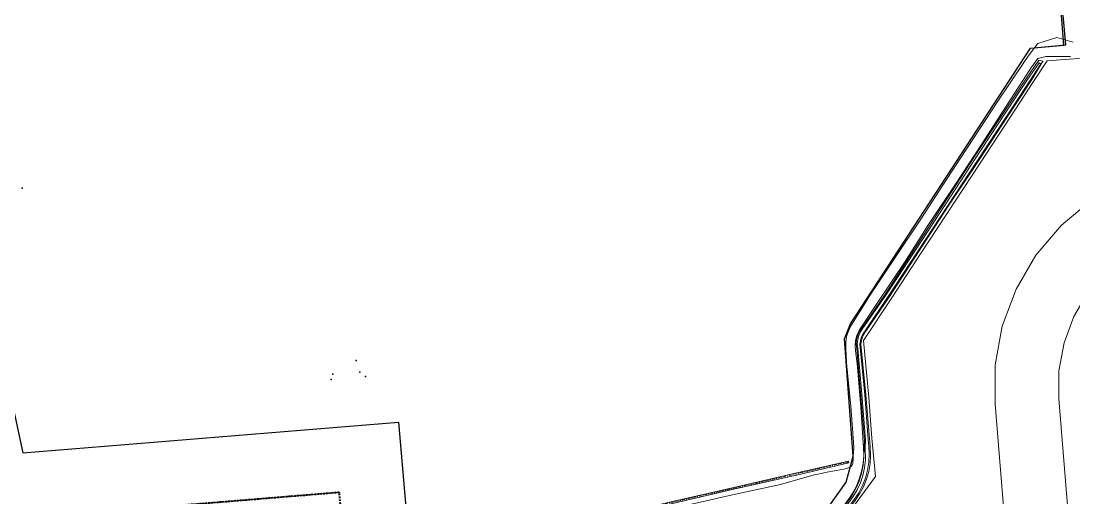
# Model space of a CAD drawing. Header units: metres. Extents: x -703672 to 3951284, y -4124475 to 4104628.
# Drawn here: x 327693.8 to 328178.7, y 4103983 to 4104202.8 of the extents above; entities that cross this region are included whole.
import ezdxf

# ---------------------------------------------------------------- set-up
doc = ezdxf.new("R2010")
doc.units = ezdxf.units.M
doc.header["$MEASUREMENT"] = 0
doc.linetypes.add('DGN Style 2', pattern=[1.3283826688107345, 0.7970296012864407, -0.5313530675242938])
doc.linetypes.add('DGN Style 7', pattern=[2.6567653376214695, 1.195544401929661, -0.5313530675242938, 0.3985148006432204, -0.5313530675242938])
for name, color, linetype, lineweight in [('C-ANNO-TEXT', 7, 'Continuous', 25), ('C-PROP-CONS(Alpha)', 7, 'DGN Style 2', 40), ('C-RUNW-EDGE', 7, 'Continuous', 0), ('V-DTCH-CNTR', 252, 'DGN Style 7', 0), ('V-DTCH-TOP~', 252, 'Continuous', 0), ('V-PVMT-GRVL', 9, 'Continuous', 0), ('V-SITE-FENC', 251, 'FENCE', 0)]:
    doc.layers.add(name, color=color, linetype=linetype, lineweight=lineweight)
doc.layers.add('GPS_Point', color=7, linetype='Continuous')
doc.linetypes.add('FENCE', pattern='A,0.1,-0.01302,[7,dgnlstyle-tsaec.shx,S=0.0001240079365079365,R=0,X=0,Y=0],-0.01302', length=0.12604)

msp = doc.modelspace()

# ---------------------------------------------------------------- linework, layer by layer
at = {"layer": 'C-ANNO-TEXT', "color": 251, "lineweight": 30, "ltscale": 0.6, "elevation": 8.129185709809853}
for points in [[(328148.5222766129, 4104316.835999697), (327636.2924083, 4104274.837372858), (327694.6042840966, 4104003.792685883), (327867.5857724902, 4104017.971496408), (327888.7489738908, 4103772.075253479), (327930.1480395671, 4103772.347375909), (327991.377388112, 4103778.205533828), (328030.9897292816, 4103774.983627418), (328020.397414019, 4103909.701128297), (328021.6175381817, 4103915.716495383), (328024.0348773939, 4103920.166228428), (328073.8161843045, 4103990.316554586), (328076.9767566926, 4104002.336634), (328073.070574273, 4104056.320837132), (328075.746113692, 4104063.261209204), (328158.6543382432, 4104190.301327689), (328175.0174822973, 4104191.778596146), (328167.5720498138, 4104274.248836152), (328151.9951939788, 4104274.479090938)], [(328148.5268188755, 4104316.780600681), (327636.2924083, 4104274.837372858), (327694.6042840966, 4104003.792685883), (327867.5857724902, 4104017.971496408), (327888.7489738908, 4103772.075253479), (327930.8145552425, 4103772.351757019), (327991.377388112, 4103778.205533828), (328030.9897292816, 4103774.983627418), (328020.397414019, 4103909.701128297), (328021.6175381817, 4103915.716495383), (328023.610856816, 4103919.385709762), (328073.8161843045, 4103990.316554586), (328076.9767566926, 4104002.336634), (328073.070574273, 4104056.320837132), (328075.746113692, 4104063.261209204), (328158.6543382432, 4104190.301327689), (328174.0894228251, 4104191.694810721), (328167.5720498138, 4104274.248836152), (328151.9951939788, 4104274.479090938)]]:
    msp.add_lwpolyline(points, close=True, dxfattribs=at)
at = {"layer": 'C-ANNO-TEXT', "color": 4, "lineweight": -2, "ltscale": 0.6, "elevation": 8.129185709809853}
msp.add_lwpolyline([(327695.9420619048, 4103973.801729149), (327840.2582779076, 4103985.630927183)], dxfattribs=at)
at = {"layer": 'C-PROP-CONS(Alpha)', "color": 9, "transparency": 33554661, "flags": 128}
msp.add_lwpolyline([(328051.3527000129, 4102748.37939936), (328033.3155557459, 4102763.759859016), (328008.635876491, 4102785.194791595), (328001.0587122234, 4102791.754994317), (327978.7635198684, 4102811.492673358), (327966.1439298082, 4102822.81362133), (327961.8799502737, 4102829.347595384), (327957.057644274, 4102838.760785415), (327950.9142166439, 4102852.447486374), (327944.9108842695, 4102882.46314165), (327922.9503158275, 4102979.617200589), (327922.1960612735, 4102984.074704956), (327896.895254712, 4103096.805002357), (327873.602682129, 4103197.996084934), (327970.2778919048, 4103222.03458913), (327945.2853782952, 4103305.343080384), (327930.2819876203, 4103330.564998057), (327883.5789010234, 4103409.045375251), (327883.5789010235, 4103409.045375251), (327870.9613363898, 4103413.475533437), (327831.8293273544, 4103476.306306486), (327799.6734495071, 4103521.613691107), (327806.6592676204, 4103526.955593927), (327784.9216440988, 4103571.617824119), (327626.2738909589, 4103555.289453546), (327612.5795421994, 4103537.316554541), (327610.912267143, 4103605.482858766), (327464.3899750119, 4103600.408329677), (327376.9287606052, 4103410.137822579), (327521.4700117525, 4103346.727226583), (327528.8281654069, 4103347.647212733), (327568.3287292437, 4103211.27215154), (327234.5934998402, 4103358.397358307), (327245.9429127203, 4103450.162797557), (327247.4057606828, 4103462.282137395), (327240.1466832621, 4103465.304146356), (327209.4846702361, 4103470.912804143), (327163.5775247305, 4103479.173001934), (327097.1773292364, 4103490.791457197), (327094.8037589096, 4103490.336329404), (327087.5669605479, 4103491.465917642), (327077.449539086, 4103494.95888159), (327074.0302851388, 4103496.139353393), (327072.3445527111, 4103496.70369043), (327040.4265800085, 4103507.290822693), (327024.6254833043, 4103509.746641063), (327005.0554566061, 4103511.621346213), (326997.3663593705, 4103513.401218432), (326987.1858611336, 4103509.176851866), (326924.9401869376, 4103516.679666858), (326868.1898380349, 4103514.452095245, -0.4874798272826256), (326842.7291952347, 4103544.504835935), (326855.8128268328, 4103607.653487044), (326872.3549334486, 4103674.829124694), (326885.7849688843, 4103716.963841686), (326897.1820855098, 4103756.392376348), (326911.8079730987, 4103792.562866542), (326942.7784593481, 4103859.495280759), (326985.0309523789, 4103937.170100313), (327038.3759761521, 4104017.339902852), (327049.9699591843, 4104031.93014326), (327093.2772874826, 4104085.216318096), (327121.0561478767, 4104115.05712215), (327147.4927338528, 4104141.109056442), (327201.0579048989, 4104189.950156559), (327247.8236230445, 4104227.241544621), (327274.2756034104, 4104246.458416275), (327310.9052788371, 4104272.189052842), (327338.7507480193, 4104290.682435896), (327394.3822770293, 4104323.718145463), (327454.7797406209, 4104356.193582261), (327554.8217139727, 4104397.588329164), (327560.1573850386, 4104391.696800068), (327629.8959608893, 4104414.015198105), (327759.0313031515, 4104448.398455133), (327757.2739255879, 4104455.165774307), (328107.0540342975, 4104542.510103815), (328119.3380608568, 4104542.510103815), (328124.6483431717, 4104536.17317302), (328129.4254646109, 4104518.549251009), (328131.921990407, 4104503.029638088), (328135.078302787, 4104500.213224401), (328154.085317786, 4104500.667789092), (328149.8985258908, 4104547.783738694), (328149.7745655841, 4104555.824714896), (328168.0966631506, 4104560.116307975), (328180.1971601305, 4104561.571233069), (328186.8764764442, 4104562.389659171), (328203.8937110046, 4104564.517264253), (328194.5649608789, 4104557.623580912), (328191.4437345657, 4104556.202444898), (328187.3603782359, 4104545.719257489), (328182.8253075863, 4104532.763466077), (328181.3393865761, 4104525.839460123), (328180.4385673145, 4104514.508980992), (328180.3416913476, 4104501.519693172), (328182.9952471908, 4104464.369911368), (328121.0450735461, 4104464.115166628), (328089.3117504606, 4104492.939601823), (327768.6929376793, 4104411.193379837), (327762.394272341, 4104435.44831491), (327630.6153729495, 4104402.081270727), (327568.961239384, 4104381.975780278), (327586.7809209799, 4104362.299684941), (327579.7950375145, 4104360.190021981), (327526.9949811692, 4104339.560635842), (327472.178603134, 4104315.449356015), (327377.0616109308, 4104262.394203749), (327337.8150383515, 4104235.453131521), (327331.8477650884, 4104234.203481648), (327216.3820695355, 4104145.337984444), (327178.5929724798, 4104112.042658567), (327136.6371358891, 4104068.619937841), (327133.1617217513, 4104062.073926368), (327081.9927725713, 4104002.304896605), (327197.9125123062, 4103949.973291562), (327165.5484697489, 4103878.060140899), (327236.1839484199, 4103839.517953459), (327385.373955234, 4103849.829860281), (327376.9496945368, 4103947.711745712), (327522.7087312953, 4103959.659207741), (327570.1209276664, 4103966.104005254), (327619.9429955619, 4103970.187781311), (327675.5802737248, 4103972.189662043), (327840.2462419602, 4103985.686872555), (327861.3262067086, 4103740.757760243), (327930.6420660896, 4103742.354851621), (327992.4427256854, 4103748.227855178), (328033.5029494578, 4103744.724846469), (328070.8848923553, 4103745.586155542), (328069.9830035489, 4103756.769478619), (328241.8330771768, 4103770.442215998), (328288.4642937218, 4103241.598537642), (328052.9743225681, 4103223.495877456), (328046.3409570817, 4103208.988679592), (328077.9633670195, 4102853.33535271), (328045.914018165, 4102815.224954779), (328124.4115326538, 4102748.37939936)], format="xyb", dxfattribs=at)
at = {"layer": 'C-RUNW-EDGE', "flags": 128}
for points in [[(328152.0931519028, 4103907.254643826), (328142.3634807242, 4104026.220473579), (328142.4675191235, 4104044.373093623), (328145.7197595128, 4104062.232325388), (328152.0244865583, 4104079.255088411), (328161.1902696074, 4104094.923271469), (328172.9382857473, 4104108.762459443), (328186.9085621111, 4104120.352337215)], [(328185.2293823335, 4104077.888023831), (328178.6583169845, 4104066.651876626), (328174.1368081152, 4104054.444010752), (328171.8042671846, 4104041.638964468), (328171.7272787691, 4104028.663295216), (328181.4590307145, 4103909.657930877)]]:
    msp.add_lwpolyline(points, dxfattribs=at)
at = {"layer": 'GPS_Point', "color": 5}
for p in [(327694.283335731, 4104125.756353524, 7.046002506217201), (327848.096202731, 4104046.442288524, 8.4843335695665), (327837.405870731, 4104040.069017524, 8.9860416461639), (327849.746964731, 4104040.982052525, 9.2523319972085), (327852.461504731, 4104038.963181524, 7.1321519743127), (327836.582007731, 4104037.552508525, 7.1429513285648)]:
    msp.add_point(p, dxfattribs=at)
at = {"layer": 'V-DTCH-CNTR', "extrusion": (0.1846725134318438, -0.800544435047943, 0.5701093494203854), "elevation": -3224843.972549404, "flags": 128}
msp.add_lwpolyline([(1242177.341925386, 2237816.429964253), (1242123.158495568, 2237816.38950966), (1242095.236169523, 2237816.500711135), (1242074.645340401, 2237816.484203022)], dxfattribs=at)
at = {"layer": 'V-DTCH-TOP~', "linetype": 'Continuous'}
for p, q in [((328162.5468351233, 4104184.807232406, 7.395652785224257), (328164.4316499906, 4104184.275318631, 7.323623541847461)), ((328163.4315696683, 4104183.037500395, 6.770926370005597), (328162.6782599094, 4104183.52869406, 6.764866656491691)), ((328082.6156558095, 4104006.347306128, 6.706066753882276), (328082.7789759252, 4104009.80088528, 6.848276951165154)), ((328084.2535852868, 4104006.962757453, 6.66347445017508), (328083.9233271302, 4104009.905737652, 6.762076827721771)), ((328084.8068568786, 4104006.882023646, 7.458395548044699), (328084.5289528798, 4104010.38296263, 7.468824288320036)), ((328082.0702285995, 4104006.383695947, 7.426329165969086), (328082.2215609588, 4104009.406209086, 7.512096017044669))]:
    msp.add_line(p, q, dxfattribs=at)
at = {"layer": 'V-DTCH-TOP~'}
msp.add_line((328074.8176979927, 4103999.981252478, 6.898433697643384), (328075.1049364946, 4103999.216153064, 7.005170882628121), dxfattribs=at)
at = {"layer": 'V-DTCH-TOP~', "linetype": 'Continuous', "extrusion": (-0.1673229912958877, -0.01104947715127062, 0.9858402130358043), "elevation": -100236.4808019622, "flags": 128}
msp.add_lwpolyline([(-4073472.028981461, 589334.0684249715), (-4073492.75900281, 589333.8620047537), (-4073516.136884823, 589333.185920973)], dxfattribs=at)
at = {"layer": 'V-DTCH-TOP~', "linetype": 'Continuous', "extrusion": (-0.2449919736399483, -0.01443107666606772, 0.9694176998994093), "elevation": -139596.124333308, "flags": 128}
msp.add_lwpolyline([(-4077616.841134325, 551447.640876226), (-4077637.152972185, 551447.1051783233), (-4077660.45309447, 551446.2499268973)], dxfattribs=at)
at = {"layer": 'V-DTCH-TOP~', "linetype": 'Continuous'}
for points in [[(328082.2215609588, 4104009.406209086, 7.512096017044669), (328080.3663609675, 4104031.558243838, 7.383908959917918), (328078.6556514504, 4104051.786409497, 7.282578547909395), (328078.4290781792, 4104053.894084923, 7.285503635785496), (328078.6015839895, 4104056.006872867, 7.288428723662491), (328079.1670538948, 4104058.049879215, 7.273085757266607), (328080.1054431161, 4104059.950683471, 7.257742790866097), (328080.9582348485, 4104061.149670577, 7.247093470262961), (328091.5741940495, 4104076.582472817, 7.061112429690048), (328105.2030910116, 4104097.684658486, 7.418970178422029), (328118.6973724201, 4104118.375481375, 7.477090878043427), (328132.3485608781, 4104139.425067984, 7.507438304554569), (328146.5375834935, 4104160.913802132, 7.517622133543171), (328156.8475367836, 4104176.44821494, 7.413254190825654), (328162.5468351233, 4104184.807232406, 7.395652785224257)], [(328082.9276798709, 4104059.879334324, 7.089064176792711), (328082.9276798709, 4104059.879334324, 7.089064176792711), (328082.9276798709, 4104059.879334324, 7.089064176792711), (328093.68622997, 4104075.864844451, 7.192608265644317), (328107.0461456442, 4104096.415061065, 7.344636293978041), (328120.8443357729, 4104117.489653823, 7.294181552517855), (328134.4448937781, 4104137.926564257, 7.35578431279896), (328148.3894037072, 4104159.242369281, 7.353502921917141), (328158.7818728187, 4104175.146107489, 7.327782312485091), (328164.4316499906, 4104184.275318631, 7.323623541847461), (328164.3762834949, 4104183.82618781, 7.215208841241719)], [(328082.7789759252, 4104009.80088528, 6.848276951165154), (328080.9798920578, 4104030.903110292, 6.757518956112527), (328079.1308785047, 4104051.852062074, 6.73646687861477), (328078.9211782035, 4104053.956658898, 6.700720570670597), (328079.1105810665, 4104056.063179384, 6.664974262738284), (328079.692342765, 4104058.096613752, 6.660770531774524), (328080.6457477075, 4104059.984554699, 6.656566800810822), (328081.2144509708, 4104060.804089745, 6.654584152534611), (328092.0392861501, 4104076.553474253, 6.592348549392653), (328105.6733823185, 4104097.294047348, 6.753019990213105), (328119.3410040207, 4104118.115529764, 6.808605771218893), (328132.9101879084, 4104138.82653161, 6.803292127701795), (328147.0544315014, 4104160.284034419, 6.846524680906178), (328157.3055267449, 4104175.818795979, 6.843133533985458), (328162.6782599094, 4104183.52869406, 6.764866656491691)], [(328082.5847537784, 4104060.093878668, 6.580072234595576), (328082.5847537784, 4104060.093878668, 6.580072234595576), (328093.1643573481, 4104075.860572361, 6.645551714081371), (328106.7147767089, 4104096.483998009, 6.785234008817568), (328120.487447251, 4104117.550427057, 6.773051596961913), (328133.9859088206, 4104138.055852721, 6.84576829984276), (328147.9987331269, 4104159.251574954, 6.786819915229884), (328158.4335928847, 4104175.222100167, 6.831719352136631), (328163.4315696683, 4104183.037500395, 6.770926370005597)], [(328039.3061451525, 4103931.918338127, 7.297501983384286), (328051.7847090503, 4103949.216140633, 7.375106815665006), (328063.8510205134, 4103966.469404605, 7.515083559025399), (328076.3780266388, 4103984.021295356, 7.752068895764076), (328078.2494601472, 4103987.323655531, 7.806461837564669), (328079.7632361196, 4103990.804507209, 7.860854779359983), (328080.9025672936, 4103994.425248923, 7.915247721146457), (328081.6548188727, 4103998.145727879, 7.761249567509616), (328082.0116486418, 4104001.924685224, 7.607251413861185), (328082.0702285995, 4104006.383695947, 7.426329165969086)], [(328039.6814559482, 4103931.846857585, 6.708817129331472), (328052.2171722814, 4103948.924181021, 6.66148826147883), (328064.4144100248, 4103966.123722426, 6.70242544307245), (328076.9907949601, 4103983.702392092, 6.949956901024485), (328078.8611774174, 4103986.750340223, 6.918334417473133), (328080.3797497526, 4103989.987971519, 6.88671193392085), (328081.5275421512, 4103993.374841897, 6.855089450363337), (328082.2902165351, 4103996.868642997, 6.814327530192564), (328082.6582456715, 4104000.425730696, 6.773565610021869), (328082.6156558095, 4104006.347306128, 6.706066753882276)], [(328040.7472149775, 4103931.167425363, 6.585427861710755), (328053.189417259, 4103948.302846732, 6.611017944141643), (328065.2487786807, 4103965.294306458, 6.654107331925282), (328077.5251472928, 4103982.315663656, 6.90001866118493), (328079.5960084412, 4103985.423907319, 6.869290567166644), (328081.3228410076, 4103988.735658193, 6.838562473144208), (328082.6858668893, 4103992.212985473, 6.807834379123605), (328083.6694748066, 4103995.816061941, 6.777106285103528), (328084.2623991052, 4103999.503620121, 6.7392290068004), (328084.4578487863, 4104003.233424942, 6.701351728479679), (328084.2535852868, 4104006.962757453, 6.66347445017508), (328084.2522049322, 4104006.975437186, 6.663345100413558)], [(328040.9731442041, 4103930.869753086, 7.177860141910315), (328053.4628247843, 4103947.989035329, 7.14810817249311), (328065.6305066335, 4103965.067914651, 7.294277538492082), (328077.9048818478, 4103981.858148977, 7.554417060622889), (328080.0038786887, 4103984.937987167, 7.598107155732301), (328081.7609821496, 4103988.224897333, 7.641797250840014), (328083.1559828605, 4103991.681074995, 7.685487345953049), (328084.1728361851, 4103995.266768837, 7.729177441064138), (328084.799846759, 4103998.940737912, 7.642787015322405), (328085.0298030043, 4104002.660725968, 7.556396589567662), (328084.8600600733, 4104006.383947469, 7.470006163847842), (328084.8068568785, 4104006.882023646, 7.458395548044699)]]:
    msp.add_polyline3d(points, dxfattribs=at)
at = {"layer": 'V-DTCH-TOP~'}
for points in [[(328074.8176979927, 4103999.981252478, 6.898433697643384), (328052.5055487708, 4103994.938502713, 6.933846727464243), (328022.0740499894, 4103987.905875007, 6.902264228029125), (327994.3814546096, 4103981.492139687, 6.985533727876728), (327974.3435810551, 4103976.849531191, 7.025569480882552), (327952.8896406458, 4103971.99456466, 6.997000051359493), (327924.4201250552, 4103965.504525971, 6.848257554590745), (327912.1619322437, 4103962.682629721, 6.886802427385057), (327912.1619322437, 4103962.682629721, 6.886802427385057)], [(328075.1049364946, 4103999.216153064, 7.005170882628121), (328052.8615915354, 4103993.984268929, 7.03862228051657), (328022.0122277248, 4103987.087658393, 6.877739544619658), (327995.1279542281, 4103980.782137189, 6.943710359104976), (327974.5734308894, 4103976.068941079, 7.025723411194789), (327953.0905471392, 4103971.271211017, 6.996611753271957), (327924.6706427617, 4103964.808150027, 6.959303607209648), (327912.3704116881, 4103961.979633228, 6.886839960166441), (327912.3704116881, 4103961.979633228, 6.886839960166441)]]:
    msp.add_polyline3d(points, dxfattribs=at)
at = {"layer": 'V-DTCH-TOP~', "linetype": 'Continuous', "extrusion": (0.08310413352797777, -0.0379110598503434, -0.9958194889293881)}
msp.add_arc((3870050.501441643, -1398977.510649067, -128330.8014810279), 10.41369277585259, 248.0661427940906, 285.5535831361104, dxfattribs=at)
at = {"layer": 'V-DTCH-TOP~', "linetype": 'Continuous', "extrusion": (-0.0203154670453845, 0.001411498128750149, -0.9997926232333186)}
msp.add_arc((-4116924.002195254, -42832.71261984906, -879.3726595443109), 9.900766978473321, 87.8968567459576, 126.0131230191313, dxfattribs=at)
at = {"layer": 'V-PVMT-GRVL', "linetype": 'Continuous'}
for p, q in [((328162.063397175, 4104192.452856044, 7.577080569543902), (328170.7825713144, 4104195.294920486, 7.513179618709714)), ((328078.0972561029, 4104050.781318295, 7.493801038978013), (328078.8205916844, 4104044.921199676, 7.488467549594084)), ((328073.9772262327, 4104045.13105479, 7.584100840367945), (328076.0273310988, 4104025.259999955, 7.663982044893231)), ((328080.5221878935, 4104024.830829416, 7.503227194367071), (328078.8205916843, 4104044.921199675, 7.488467549595057)), ((328077.3872028087, 4104006.640359347, 7.725520807558453), (328076.0273310988, 4104025.259999955, 7.663982044893231)), ((328081.803732935, 4104006.319673847, 7.612169073175238), (328080.5221878935, 4104024.830829416, 7.503227194367071)), ((328043.4960624908, 4103989.205020071, 7.698360096924141), (328059.0789043504, 4103993.706911366, 7.728070828013152))]:
    msp.add_line(p, q, dxfattribs=at)
at = {"layer": 'V-PVMT-GRVL', "linetype": 'Continuous', "extrusion": (-0.05314436815387896, 0.01509146816792719, 0.9984727956845202), "elevation": 44505.40546739099, "flags": 128}
msp.add_lwpolyline([(-4037741.397707278, -804225.5626144324), (-4037741.397707279, -804217.6559612991)], dxfattribs=at)
at = {"layer": 'V-PVMT-GRVL', "linetype": 'Continuous', "extrusion": (-0.02856261937005411, 0.02005769731425873, 0.9993907471820874), "elevation": 72954.8296507805, "flags": 128}
msp.add_lwpolyline([(-3547333.779864524, -2088801.317717147), (-3547339.320469747, -2088801.317717147), (-3547342.103837269, -2088798.892533129)], dxfattribs=at)
at = {"layer": 'V-PVMT-GRVL', "linetype": 'Continuous', "extrusion": (-0.04132456695254714, -1.744781226074134e-05, 0.999145775080773), "elevation": -13625.34440117746, "flags": 128}
msp.add_lwpolyline([(-4104047.538180668, 329617.0150594995), (-4104047.538180666, 329628.4004785563)], dxfattribs=at)
at = {"layer": 'V-PVMT-GRVL', "linetype": 'Continuous', "extrusion": (-0.9970202979840945, -0.05592072344495604, 0.05313565749193722), "elevation": -556597.1843280745, "flags": 128}
msp.add_lwpolyline([(-4079239.874112747, 29624.52236685489), (-4079236.791652459, 29624.52682111792), (-4079232.885025192, 29624.59201772366)], dxfattribs=at)
at = {"layer": 'V-PVMT-GRVL', "linetype": 'Continuous'}
for points in [[(328073.582143351, 4104052.108967665, 7.514548367163528), (328073.5985662115, 4104054.780858453, 7.516331790304783), (328074.0131211062, 4104057.420444469, 7.518115213446308), (328074.8165433121, 4104059.968734651, 7.545837354328256), (328075.9908774651, 4104062.368778275, 7.57355949521645), (328076.5773479712, 4104063.302715374, 7.585001441069814), (328081.940137398, 4104071.919679934, 7.507140662931768), (328084.45387101, 4104075.805450154, 7.530519274500946), (328096.424472695, 4104093.860578785, 7.518632758971329), (328108.472976681, 4104111.961047754, 7.589412381629089), (328120.004133919, 4104129.718584475, 7.67694726853685), (328132.582315794, 4104148.997519204, 7.652603032080329), (328143.598758158, 4104165.815013835, 7.713995610493114), (328155.605315432, 4104183.691781585, 7.570541186511321), (328157.7002601563, 4104186.652744654, 7.561010881814539), (328160.6132958865, 4104190.516477809, 7.572591421711223), (328162.063397175, 4104192.452856044, 7.577080569543902)], [(328078.0972561029, 4104050.781318295, 7.493801038978013), (328077.9120834059, 4104053.202842575, 7.475927013721105), (328078.1262265175, 4104055.621977024, 7.458052988468481), (328078.7338959137, 4104057.973318486, 7.456010443374609), (328079.7186627852, 4104060.193296633, 7.453967898280325), (328080.2096360361, 4104061.026359085, 7.45315463036372), (328088.020276298, 4104072.834120984, 7.41413403903001), (328101.026092356, 4104092.038739725, 7.446019728287482), (328111.691708364, 4104108.997464795, 7.543639635403977), (328124.397860661, 4104128.136931255, 7.580545440185489), (328136.061730449, 4104145.876971745, 7.572615305885229), (328147.762334867, 4104164.006061875, 7.664204631118331), (328158.926573367, 4104181.040925005, 7.491685918767814)], [(328081.803732935, 4104006.319673847, 7.612169073175238), (328081.9127728788, 4104002.596218002, 7.635711726066113), (328081.6222198762, 4103998.882514717, 7.659254378958089), (328080.9354193797, 4103995.221323897, 7.682797031849006), (328079.8602792711, 4103991.654800816, 7.706339684742581), (328078.4091788077, 4103988.224010735, 7.729882337631182), (328076.5988260882, 4103984.968456071, 7.753424990522596), (328075.4343688618, 4103983.23407712, 7.766627818378147), (328061.6869501796, 4103964.03294065, 7.596807470673802), (328050.7666361833, 4103948.475897246, 7.509062062164212), (328039.4105462176, 4103932.775082754, 7.464728567683935)], [(328043.4960624908, 4103989.205020071, 7.698360096924141), (328021.4311527802, 4103984.52721194, 7.531346634486063), (327993.8836161363, 4103978.164607078, 7.536857616286646), (327964.7019472806, 4103971.652878634, 7.472493909737594), (327936.5577770075, 4103965.208117139, 7.551751235614219), (327903.5684665031, 4103957.658782015, 7.504781872901688), (327875.8489639364, 4103951.358311351, 7.488988070435269), (327850.3533222444, 4103945.666995446, 7.379649748456224), (327843.81372154, 4103944.23615776, 7.350044694112675)]]:
    msp.add_polyline3d(points, dxfattribs=at)
msp.add_open_spline([(328077.3872028087, 4104006.640359347, 7.725520807558453), (328077.1942918262, 4104004.002802121, 7.752209464530353), (328077.0013808436, 4104001.365244896, 7.778898121515127), (328076.8084698611, 4103998.72768767, 7.805586778483466), (328076.6931189228, 4103997.150562838, 7.821545235508857), (328074.2412693981, 4103996.67855995, 7.752411054211358), (328072.6893776279, 4103996.374407071, 7.749919793999872), (328068.1525532021, 4103995.485241835, 7.74263680533096), (328063.6157287763, 4103994.596076601, 7.735353816661068), (328059.0789043504, 4103993.706911366, 7.728070828013152)], degree=3, knots=[0, 0, 0, 0, 0.2988640877046124, 0.2988640877046124, 0.2988640877046124, 0.4775695844152537, 0.4775695844152537, 0.4775695844152537, 1, 1, 1, 1], dxfattribs=at)
at = {"layer": 'V-SITE-FENC', "linetype": 'FENCE', "ltscale": 40}
msp.add_line((328166.3697917273, 4104184.419034931, 7.490392121043648), (328176.7379152038, 4104185.18998478, 8.003399941274012), dxfattribs=at)
for points in [[(328176.7379152038, 4104185.18998478, 8.003399941274012), (328186.316317458, 4104186.027716703, 9.2096404665526), (328202.3197425563, 4104186.934174137, 9.613640475990849), (328200.6177284613, 4104210.09807037, 9.264588467367126), (328199.2665258213, 4104223.837311328, 10.17009538696777), (328197.5265206047, 4104246.964633106, 9.819950556767822), (328196.3189226931, 4104261.714726396, 9.792258228441895), (328193.0532631374, 4104297.925013735, 10.07640613884778), (328189.7466220959, 4104325.087172082, 10.00476731075938), (328187.3909620351, 4104330.883353828, 10.07635377151578)], [(328085.6669585048, 4104010.657197816, 7.572619495157291), (328084.1741044402, 4104029.394057853, 7.365592090905452), (328081.7923365519, 4104055.608740285, 7.190578853317618), (328094.80279263, 4104075.300475115, 7.299102839145554), (328108.1071969643, 4104095.574633446, 7.372765803871772), (328135.4901614813, 4104137.380659373, 7.379937327444082), (328149.4416335083, 4104158.652600148, 7.35308887484728), (328159.8381543935, 4104174.507721567, 7.38554905591883), (328166.3697917273, 4104184.419034931, 7.490392121043648)], [(328040.1907207128, 4103782.238510964, 7.05723419300535), (328038.4784797223, 4103803.277469793, 7.029323413731312), (328036.6997131017, 4103824.286870119, 7.045796712294184), (328035.0017142631, 4103845.304715276, 7.036529361723602), (328033.2439438681, 4103866.297011269, 7.090995512435882), (328031.3084473945, 4103890.102204097, 7.188744199817471), (328029.4101999584, 4103913.23494158, 7.327086172112182), (328041.711128816, 4103930.174190195, 7.258326402739939), (328054.2013820912, 4103947.381338359, 7.317164304531858), (328066.6703771762, 4103964.481909176, 7.454406692679115), (328078.8807168779, 4103981.327086476, 7.596618912890371), (328087.2877666311, 4103992.889878599, 7.782712097495761), (328085.6669585048, 4104010.657197816, 7.572619495157291)]]:
    msp.add_polyline3d(points, dxfattribs=at)

doc.saveas('drawing.dxf')
